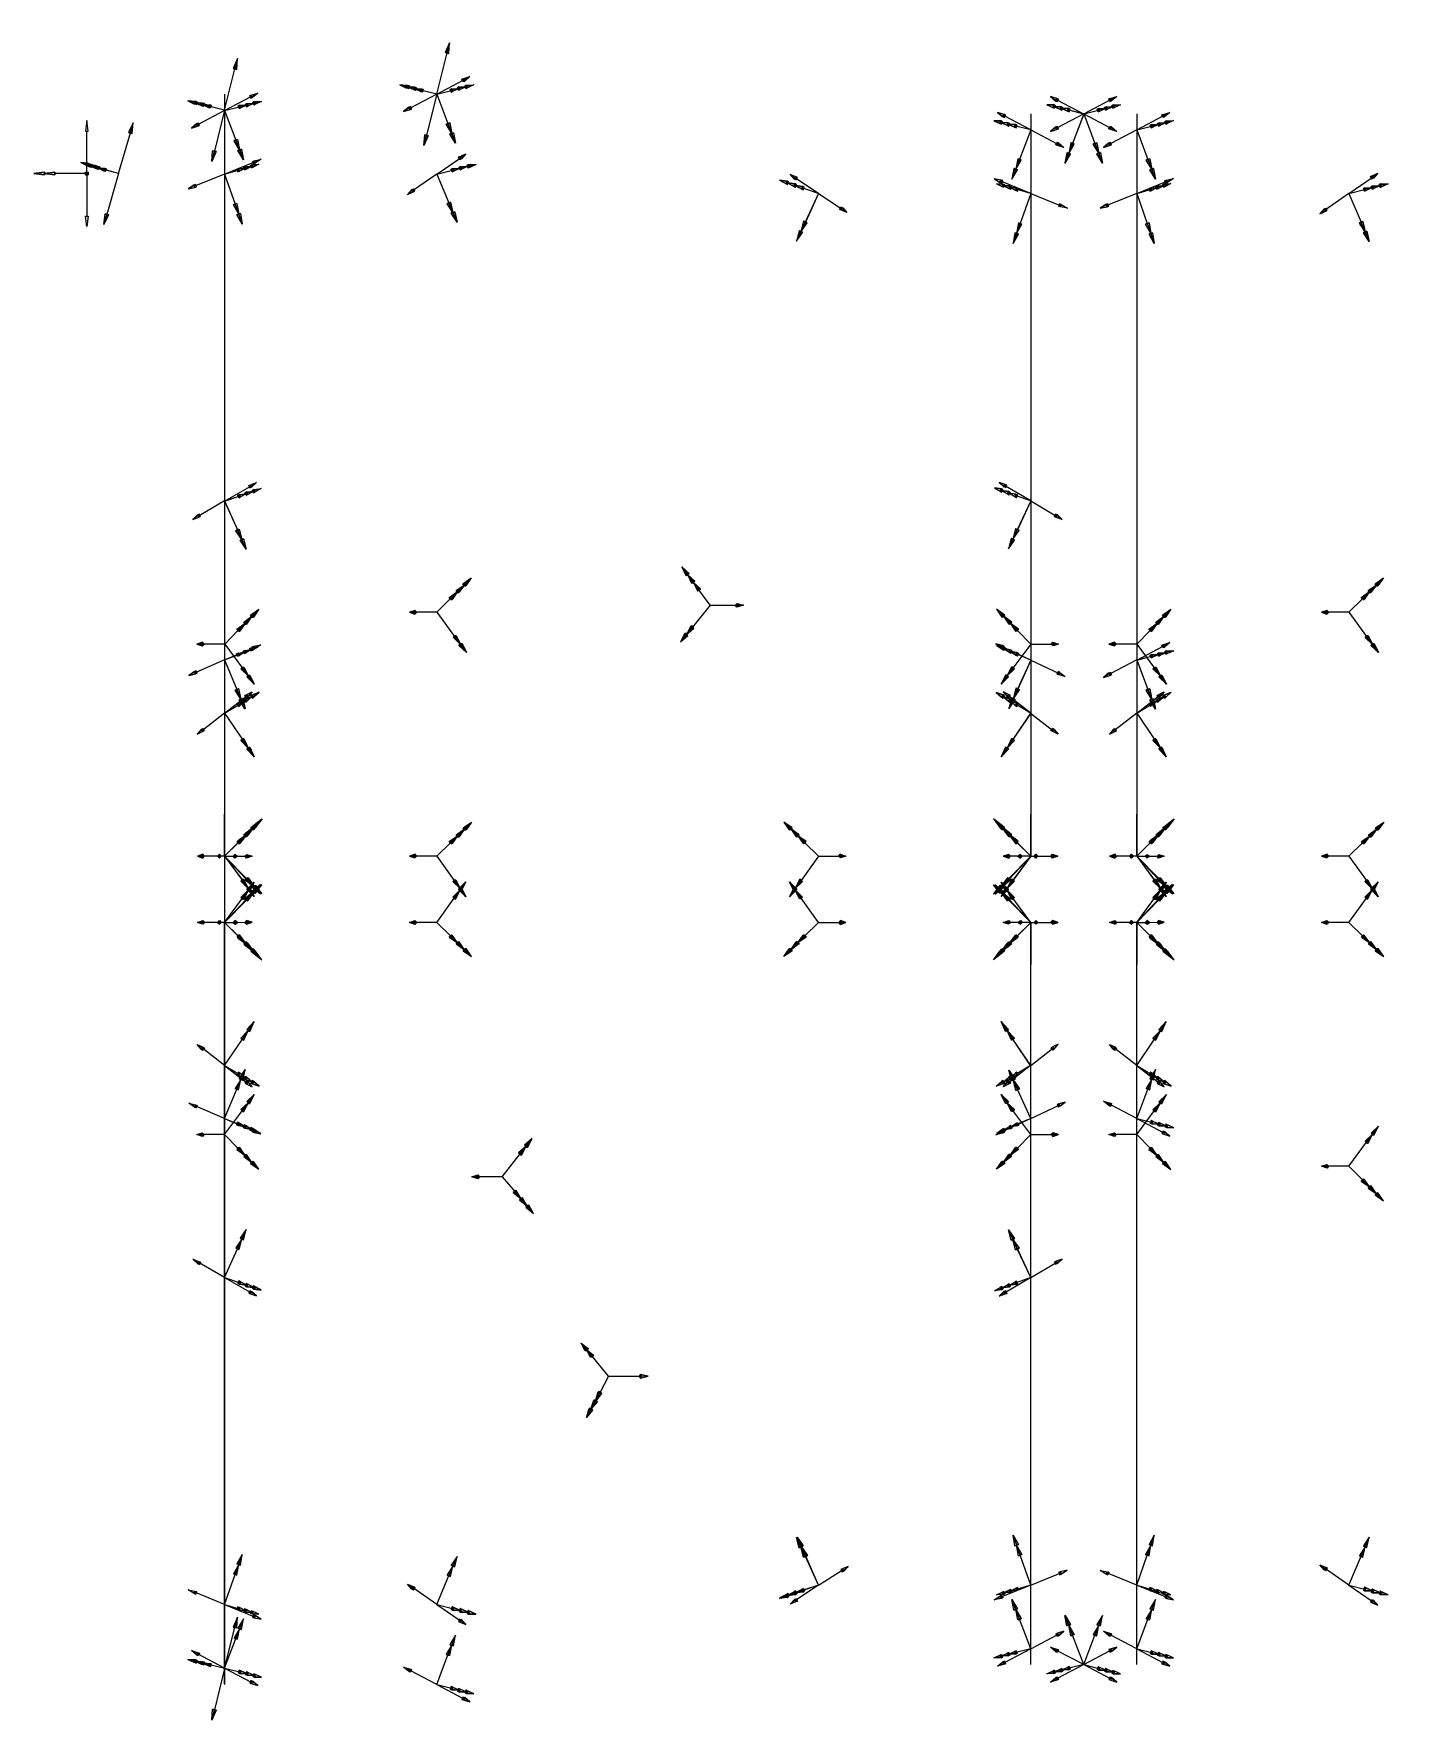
# Model space of a CAD drawing. Header units: millimetres. Extents: x -6184 to 16, y -157 to 161.
# Drawn here: x -6184 to -5926.7, y -156.7 to 161.4 of the extents above.
import ezdxf

# ---------------------------------------------------------------- set-up
doc = ezdxf.new("R2010")
doc.units = ezdxf.units.MM
for name, color, linetype in [('AutoDetect_15_24', 1, 'Continuous'), ('AutoDetect_15_26', 1, 'Continuous'), ('AutoDetect_15_30', 1, 'Continuous'), ('AutoDetect_16_25', 1, 'Continuous'), ('AutoDetect_16_27', 1, 'Continuous'), ('AutoDetect_16_31', 1, 'Continuous'), ('AutoDetect_17_22', 1, 'Continuous'), ('AutoDetect_17_28', 1, 'Continuous'), ('AutoDetect_17_32', 1, 'Continuous'), ('AutoDetect_18_23', 1, 'Continuous'), ('AutoDetect_18_29', 1, 'Continuous'), ('AutoDetect_18_33', 1, 'Continuous'), ('AutoDetect_1_37', 1, 'Continuous'), ('AutoDetect_2_40', 1, 'Continuous'), ('AutoDetect_3_34', 1, 'Continuous'), ('AutoDetect_3_38', 1, 'Continuous'), ('AutoDetect_3_41', 1, 'Continuous'), ('AutoDetect_4_35', 1, 'Continuous'), ('AutoDetect_4_36', 1, 'Continuous'), ('AutoDetect_4_39', 1, 'Continuous')]:
    doc.layers.add(name, color=color, linetype=linetype)

# ---------------------------------------------------------------- blocks, each defined once
blk = doc.blocks.new('Kontrollpunkt')
at = {"color": 0}
for q in [(0, 6), (8, 0), (0, 0, 4)]:
    blk.add_line((0, 0), q, dxfattribs=at)
for points in [[(0.25, 8, -0.25), (-0.25, 8, -0.25), (-0.25, 8, 0.25), (0, 10, 0), (-0.25, 8, -0.25), (0.25, 8, 0.25), (0, 10, 0), (0.25, 8, -0.25), (0.25, 8, 0.25), (-0.25, 8, 0.25)], [(0.25, 6, -0.25), (-0.25, 6, -0.25), (-0.25, 6, 0.25), (0, 8, 0), (-0.25, 6, -0.25), (0.25, 6, 0.25), (0, 8, 0), (0.25, 6, -0.25), (0.25, 6, 0.25), (-0.25, 6, 0.25)], [(0.25, 0.25, 4), (-0.25, 0.25, 4), (-0.25, -0.25, 4), (0, 0, 6), (-0.25, 0.25, 4), (0.25, -0.25, 4), (0, 0, 6), (0.25, 0.25, 4), (0.25, -0.25, 4), (-0.25, -0.25, 4)], [(0.25, 0.25, 6), (-0.25, 0.25, 6), (-0.25, -0.25, 6), (0, 0, 8), (-0.25, 0.25, 6), (0.25, -0.25, 6), (0, 0, 8), (0.25, 0.25, 6), (0.25, -0.25, 6), (-0.25, -0.25, 6)], [(0.25, 0.25, 8), (-0.25, 0.25, 8), (-0.25, -0.25, 8), (0, 0, 10), (-0.25, 0.25, 8), (0.25, -0.25, 8), (0, 0, 10), (0.25, 0.25, 8), (0.25, -0.25, 8), (-0.25, -0.25, 8)], [(8, 0.25, -0.25), (8, 0.25, 0.25), (8, -0.25, 0.25), (10, 0, 0), (8, 0.25, 0.25), (8, -0.25, -0.25), (10, 0, 0), (8, 0.25, -0.25), (8, -0.25, -0.25), (8, -0.25, 0.25)]]:
    blk.add_polyline3d(points, dxfattribs=at)

msp = doc.modelspace()

# ---------------------------------------------------------------- linework, layer by layer
at = {"layer": 'AutoDetect_15_24', "color": 1}
msp.add_line((-5976, -6.25, 64), (-5976, -6.25, -374), dxfattribs=at)
at = {"layer": 'AutoDetect_15_24', "color": 1, "extrusion": (-1, 0, 0)}
for centre, start, end in [((33.25, 64, 5976), 135, 180), ((33.25, -374, 5976), 180, 225)]:
    msp.add_arc(centre, 27, start, end, dxfattribs=at)
at = {"layer": 'AutoDetect_15_26', "color": 1}
msp.add_line((-5976, -146.25, 91), (-5976, -33.25, 91), dxfattribs=at)
at = {"layer": 'AutoDetect_15_26', "color": 1, "extrusion": (-1, 0, 0)}
msp.add_arc((33.25, 64, 5976), 27, 90, 135, dxfattribs=at)
at = {"layer": 'AutoDetect_15_30', "color": 1}
msp.add_line((-5976, -146.25, -401), (-5976, -33.25, -401), dxfattribs=at)
at = {"layer": 'AutoDetect_15_30', "color": 1, "extrusion": (1, 0, 0)}
msp.add_arc((-33.25, -374, -5976), 27, 270, 315, dxfattribs=at)
at = {"layer": 'AutoDetect_16_25', "color": 1}
msp.add_line((-5996, -6.25, -374), (-5996, -6.25, 64), dxfattribs=at)
at = {"layer": 'AutoDetect_16_25', "color": 1, "extrusion": (1, 0, 0)}
for centre, start, end in [((-33.25, -374, -5996), 315, 0), ((-33.25, 64, -5996), 0, 45)]:
    msp.add_arc(centre, 27, start, end, dxfattribs=at)
at = {"layer": 'AutoDetect_16_27', "color": 1}
msp.add_line((-5996, -146.25, 91), (-5996, -33.25, 91), dxfattribs=at)
at = {"layer": 'AutoDetect_16_27', "color": 1, "extrusion": (-1, 0, 0)}
msp.add_arc((33.25, 64, 5996), 27, 90, 135, dxfattribs=at)
at = {"layer": 'AutoDetect_16_31', "color": 1}
msp.add_line((-5996, -146.25, -401), (-5996, -33.25, -401), dxfattribs=at)
at = {"layer": 'AutoDetect_16_31', "color": 1, "extrusion": (1, 0, 0)}
msp.add_arc((-33.25, -374, -5996), 27, 270, 315, dxfattribs=at)
at = {"layer": 'AutoDetect_17_22', "color": 1}
msp.add_line((-5976, 6.25, -374), (-5976, 6.25, 64), dxfattribs=at)
at = {"layer": 'AutoDetect_17_22', "color": 1, "extrusion": (-1, 0, 0)}
for centre, start, end in [((-33.25, -374, 5976), 315, 360), ((-33.25, 64, 5976), 0, 45)]:
    msp.add_arc(centre, 27, start, end, dxfattribs=at)
at = {"layer": 'AutoDetect_17_28', "color": 1}
msp.add_line((-5976, 146.25, 91), (-5976, 33.25, 91), dxfattribs=at)
at = {"layer": 'AutoDetect_17_28', "color": 1, "extrusion": (1, 0, 0)}
msp.add_arc((33.25, 64, -5976), 27, 90, 135, dxfattribs=at)
at = {"layer": 'AutoDetect_17_32', "color": 1}
msp.add_line((-5976, 146.25, -401), (-5976, 33.25, -401), dxfattribs=at)
at = {"layer": 'AutoDetect_17_32', "color": 1, "extrusion": (-1, 0, 0)}
msp.add_arc((-33.25, -374, 5976), 27, 270, 315, dxfattribs=at)
at = {"layer": 'AutoDetect_18_23', "color": 1}
msp.add_line((-5996, 6.25, 64), (-5996, 6.25, -374), dxfattribs=at)
at = {"layer": 'AutoDetect_18_23', "color": 1, "extrusion": (1, 0, 0)}
for centre, start, end in [((33.25, 64, -5996), 135, 180), ((33.25, -374, -5996), 180, 225)]:
    msp.add_arc(centre, 27, start, end, dxfattribs=at)
at = {"layer": 'AutoDetect_18_29', "color": 1}
msp.add_line((-5996, 146.25, 91), (-5996, 33.25, 91), dxfattribs=at)
at = {"layer": 'AutoDetect_18_29', "color": 1, "extrusion": (1, 0, 0)}
msp.add_arc((33.25, 64, -5996), 27, 90, 135, dxfattribs=at)
at = {"layer": 'AutoDetect_18_33', "color": 1}
msp.add_line((-5996, 146.25, -401), (-5996, 33.25, -401), dxfattribs=at)
at = {"layer": 'AutoDetect_18_33', "color": 1, "extrusion": (-1, 0, 0)}
msp.add_arc((-33.25, -374, 5996), 27, 270, 315, dxfattribs=at)
at = {"layer": 'AutoDetect_1_37', "color": 1}
msp.add_line((-6148, 150, -415), (-6148, -150, -415), dxfattribs=at)
at = {"layer": 'AutoDetect_2_40', "color": 1}
msp.add_line((-6148, 150, 105), (-6148, -150, 105), dxfattribs=at)
at = {"layer": 'AutoDetect_3_34', "color": 1}
msp.add_line((-6148, 6.25, -374), (-6148, 6.25, 64), dxfattribs=at)
at = {"layer": 'AutoDetect_3_34', "color": 1, "extrusion": (-1, 0, 0)}
for centre, start, end in [((-33.25, -374, 6148), 315, 0), ((-33.25, 64, 6148), 360, 45)]:
    msp.add_arc(centre, 27, start, end, dxfattribs=at)
at = {"layer": 'AutoDetect_3_38', "color": 1}
msp.add_line((-6148, 149.9, 91), (-6148, 33.25, 91), dxfattribs=at)
at = {"layer": 'AutoDetect_3_38', "color": 1, "extrusion": (1, 0, 0)}
msp.add_arc((33.25, 64, -6148), 27, 90, 135, dxfattribs=at)
at = {"layer": 'AutoDetect_3_41', "color": 1}
msp.add_line((-6148, 149.9, -401), (-6148, 33.25, -401), dxfattribs=at)
at = {"layer": 'AutoDetect_3_41', "color": 1, "extrusion": (-1, 0, 0)}
msp.add_arc((-33.25, -374, 6148), 27, 270, 315, dxfattribs=at)
at = {"layer": 'AutoDetect_4_35', "color": 1}
msp.add_line((-6148, -6.25, 64), (-6148, -6.25, -374), dxfattribs=at)
at = {"layer": 'AutoDetect_4_35', "color": 1, "extrusion": (-1, 0, 0)}
for centre, start, end in [((33.25, 64, 6148), 135, 180), ((33.25, -374, 6148), 180, 225)]:
    msp.add_arc(centre, 27, start, end, dxfattribs=at)
at = {"layer": 'AutoDetect_4_36', "color": 1}
msp.add_line((-6148, -149.9, 91), (-6148, -33.25, 91), dxfattribs=at)
at = {"layer": 'AutoDetect_4_36', "color": 1, "extrusion": (-1, 0, 0)}
msp.add_arc((33.25, 64, 6148), 27, 90, 135, dxfattribs=at)
at = {"layer": 'AutoDetect_4_39', "color": 1}
msp.add_line((-6148, -149.9, -401), (-6148, -33.25, -401), dxfattribs=at)
at = {"layer": 'AutoDetect_4_39', "color": 1, "extrusion": (1, 0, 0)}
msp.add_arc((-33.25, -374, -6148), 27, 270, 315, dxfattribs=at)

# ---------------------------------------------------------------- block references
at = {"layer": 'AutoDetect_15_24', "color": 1, "extrusion": (0.650895, -0.650895, -0.390731), "rotation": 248.6578651922448}
for p in [(-4230.09, -1590.46, -3910.69), (-4234.33, -1541.85, -3865.26)]:
    msp.add_blockref('Kontrollpunkt', p, dxfattribs=at)
at = {"layer": 'AutoDetect_15_24', "color": 1, "extrusion": (0.704416, -0.704416, -0.087156), "rotation": 265.0189306062998}
msp.add_blockref('Kontrollpunkt', (-4230.09, -304.15, -4210.77), dxfattribs=at)
at = {"layer": 'AutoDetect_15_24', "color": 1, "extrusion": (0.650895, -0.650895, 0.390731), "rotation": 291.5191847166128}
msp.add_blockref('Kontrollpunkt', (-4230.09, 1305.11, -4031.82), dxfattribs=at)
at = {"layer": 'AutoDetect_15_24', "color": 1, "extrusion": (0.696364, -0.696364, 0.173648), "rotation": 279.9603880458078}
for p in [(-4230.09, 756.65, -4152.95), (-4230.09, 374.54, -4220.33)]:
    msp.add_blockref('Kontrollpunkt', p, dxfattribs=at)
at = {"layer": 'AutoDetect_15_24', "color": 1, "extrusion": (0.656791, -0.642788, -0.394271), "rotation": 248.7846539495781}
msp.add_blockref('Kontrollpunkt', (-4156.38, -1631.4, -3911.65), dxfattribs=at)
at = {"layer": 'AutoDetect_15_24', "color": 1, "extrusion": (0.642788, -0.656791, -0.394271), "rotation": 247.9375603826988}
msp.add_blockref('Kontrollpunkt', (-4303.31, -1589.95, -3830.24), dxfattribs=at)
at = {"layer": 'AutoDetect_15_26', "color": 1, "extrusion": (0.650895, -0.390731, -0.650895), "rotation": 274.4494785604666}
msp.add_blockref('Kontrollpunkt', (-3104.26, -3254.77, -3935.99), dxfattribs=at)
at = {"layer": 'AutoDetect_15_26', "color": 1, "extrusion": (0.696364, -0.173648, -0.696364), "rotation": 279.7183999161086}
for p in [(-1487.89, -3965.23, -4217.33), (-1584.92, -3948.38, -4199.97), (-1590.25, -3983.34, -4178.55)]:
    msp.add_blockref('Kontrollpunkt', p, dxfattribs=at)
at = {"layer": 'AutoDetect_15_26', "color": 1, "extrusion": (0.642788, -0.185348, -0.743283), "rotation": 274.4223825593739}
msp.add_blockref('Kontrollpunkt', (-1781.84, -4206.82, -3854.88), dxfattribs=at)
at = {"layer": 'AutoDetect_15_26', "color": 1, "extrusion": (0.743283, -0.185348, -0.642788), "rotation": 283.7118257682571}
msp.add_blockref('Kontrollpunkt', (-1563.59, -3612.09, -4446.3), dxfattribs=at)
at = {"layer": 'AutoDetect_15_30', "color": 1, "extrusion": (0.650895, -0.390731, 0.650895), "rotation": 265.5505214395334}
msp.add_blockref('Kontrollpunkt', (-3104.26, 3019.43, -4137.77), dxfattribs=at)
at = {"layer": 'AutoDetect_15_30', "color": 1, "extrusion": (0.696364, -0.173648, 0.696364)}
for p, rotation in [((-1487.89, 3742.74, -4433.2), 260.2816000838914), ((-1584.92, 3725.9, -4415.84), 260.2816000838915), ((-1590.25, 3760.85, -4394.43), 260.2816000838915)]:
    msp.add_blockref('Kontrollpunkt', p, dxfattribs=dict(at, rotation=rotation))
at = {"layer": 'AutoDetect_15_30', "color": 1, "extrusion": (0.642788, -0.185348, 0.743283), "rotation": 265.577617440626}
msp.add_blockref('Kontrollpunkt', (-1781.84, 3999.44, -4085.3), dxfattribs=at)
at = {"layer": 'AutoDetect_15_30', "color": 1, "extrusion": (0.743283, -0.185348, 0.642788), "rotation": 256.2881742317428}
msp.add_blockref('Kontrollpunkt', (-1563.59, 3374.62, -4645.56), dxfattribs=at)
at = {"layer": 'AutoDetect_16_25', "color": 1, "extrusion": (-0.656791, -0.642788, 0.394271), "rotation": 68.78465394957813}
msp.add_blockref('Kontrollpunkt', (-4217.39, -2026.95, 3829.23), dxfattribs=at)
at = {"layer": 'AutoDetect_16_25', "color": 1, "extrusion": (-0.650895, -0.650895, -0.390731), "rotation": 111.5191847166128}
msp.add_blockref('Kontrollpunkt', (-4235.39, 1717.27, 3881.83), dxfattribs=at)
at = {"layer": 'AutoDetect_16_25', "color": 1, "extrusion": (-0.696364, -0.696364, -0.173648), "rotation": 99.96038804580778}
for p in [(-4235.39, 408.08, 4237.75), (-4235.39, 790.18, 4170.38)]:
    msp.add_blockref('Kontrollpunkt', p, dxfattribs=at)
at = {"layer": 'AutoDetect_16_25', "color": 1, "extrusion": (-0.704416, -0.704416, 0.087156), "rotation": 85.01893060629979}
msp.add_blockref('Kontrollpunkt', (-4235.39, -742.49, 4195.48), dxfattribs=at)
at = {"layer": 'AutoDetect_16_25', "color": 1, "extrusion": (-0.650895, -0.650895, 0.390731), "rotation": 68.65786519224486}
msp.add_blockref('Kontrollpunkt', (-4235.39, -2002.62, 3760.7), dxfattribs=at)
at = {"layer": 'AutoDetect_16_25', "color": 1, "extrusion": (-0.642788, -0.656791, 0.394271), "rotation": 67.9375603826988}
msp.add_blockref('Kontrollpunkt', (-4252.9, -1996.48, 3742.99), dxfattribs=at)
at = {"layer": 'AutoDetect_16_25', "color": 1, "extrusion": (-0.415365, -0.77992, 0.468185), "rotation": 48.68133903383699}
msp.add_blockref('Kontrollpunkt', (-5319.34, -1729.39, 2407.48), dxfattribs=at)
at = {"layer": 'AutoDetect_16_27', "color": 1, "extrusion": (-0.650895, -0.390731, -0.650895), "rotation": 85.55052143953343}
msp.add_blockref('Kontrollpunkt', (-3057.54, 3426.38, 3856.53), dxfattribs=at)
at = {"layer": 'AutoDetect_16_27', "color": 1, "extrusion": (-0.631966, -0.272219, -0.725614), "rotation": 88.8756302885914}
msp.add_blockref('Kontrollpunkt', (-2332.35, 4070.88, 3735.01), dxfattribs=at)
at = {"layer": 'AutoDetect_16_27', "color": 1, "extrusion": (-0.684962, -0.248302, -0.684962), "rotation": 82.73605158070686}
msp.add_blockref('Kontrollpunkt', (-1974.59, 3944.56, 4062.89), dxfattribs=at)
at = {"layer": 'AutoDetect_16_27', "color": 1, "extrusion": (-0.735416, -0.249893, -0.629855), "rotation": 80.43538631596721}
msp.add_blockref('Kontrollpunkt', (-1817.7, 3696.94, 4414.45), dxfattribs=at)
at = {"layer": 'AutoDetect_16_27', "color": 1, "extrusion": (-0.642788, -0.185348, -0.743283), "rotation": 85.57761744062603}
msp.add_blockref('Kontrollpunkt', (-1535.15, 4343.4, 3840.57), dxfattribs=at)
at = {"layer": 'AutoDetect_16_27', "color": 1, "extrusion": (-0.696364, -0.173648, -0.696364), "rotation": 80.28160008389149}
for p in [(-1311.77, 4140.78, 4136.91), (-1306.44, 4105.83, 4158.32)]:
    msp.add_blockref('Kontrollpunkt', p, dxfattribs=at)
at = {"layer": 'AutoDetect_16_31', "color": 1, "extrusion": (-0.650895, -0.390731, 0.650895), "rotation": 94.44947856046657}
msp.add_blockref('Kontrollpunkt', (-3057.54, -3661.72, 3654.75), dxfattribs=at)
at = {"layer": 'AutoDetect_16_31', "color": 1, "extrusion": (-0.635636, -0.272796, 0.722184), "rotation": 91.53876683828364}
msp.add_blockref('Kontrollpunkt', (-2324.99, -4268.92, 3533.47), dxfattribs=at)
at = {"layer": 'AutoDetect_16_31', "color": 1, "extrusion": (-0.684843, -0.248957, 0.684843), "rotation": 97.24480503300431}
msp.add_blockref('Kontrollpunkt', (-1979.69, -4168.58, 3849.93), dxfattribs=at)
at = {"layer": 'AutoDetect_16_31', "color": 1, "extrusion": (-0.725145, -0.235833, 0.646953), "rotation": 99.28582917064406}
msp.add_blockref('Kontrollpunkt', (-1741.98, -4045.59, 4148.5), dxfattribs=at)
at = {"layer": 'AutoDetect_16_31', "color": 1, "extrusion": (-0.642788, -0.185348, 0.743283), "rotation": 94.422382559374}
msp.add_blockref('Kontrollpunkt', (-1535.15, -4550.78, 3610.16), dxfattribs=at)
at = {"layer": 'AutoDetect_16_31', "color": 1, "extrusion": (-0.696364, -0.173648, 0.696364), "rotation": 99.71839991610851}
for p in [(-1311.77, -4363.27, 3921.03), (-1306.44, -4328.31, 3942.44)]:
    msp.add_blockref('Kontrollpunkt', p, dxfattribs=at)
at = {"layer": 'AutoDetect_17_22', "color": 1, "extrusion": (0.650895, 0.650895, 0.390731), "rotation": 68.65786519224486}
for p in [(4234.33, 1256.49, -3986.39), (4230.09, 1305.11, -4031.82)]:
    msp.add_blockref('Kontrollpunkt', p, dxfattribs=at)
at = {"layer": 'AutoDetect_17_22', "color": 1, "extrusion": (0.642788, 0.656791, 0.394271), "rotation": 67.93756038269882}
msp.add_blockref('Kontrollpunkt', (4303.31, 1305.06, -3952.47), dxfattribs=at)
at = {"layer": 'AutoDetect_17_22', "color": 1, "extrusion": (0.704416, 0.704416, 0.087156), "rotation": 85.01893060629979}
msp.add_blockref('Kontrollpunkt', (4230.09, -4.67, -4237.78), dxfattribs=at)
at = {"layer": 'AutoDetect_17_22', "color": 1, "extrusion": (0.650895, 0.650895, -0.390731), "rotation": 111.5191847166128}
msp.add_blockref('Kontrollpunkt', (4230.09, -1590.46, -3910.69), dxfattribs=at)
at = {"layer": 'AutoDetect_17_22', "color": 1, "extrusion": (0.696364, 0.696364, -0.173648), "rotation": 99.96038804580778}
for p in [(4230.09, -1061.94, -4099.12), (4230.09, -679.83, -4166.5)]:
    msp.add_blockref('Kontrollpunkt', p, dxfattribs=at)
at = {"layer": 'AutoDetect_17_22', "color": 1, "extrusion": (0.656791, 0.642788, 0.394271), "rotation": 68.78465394957813}
msp.add_blockref('Kontrollpunkt', (4156.38, 1346.51, -4033.87), dxfattribs=at)
at = {"layer": 'AutoDetect_17_28', "color": 1, "extrusion": (0.696364, 0.173648, -0.696364)}
for p, rotation in [((1590.25, -3983.34, -4178.55), 80.28160008389149), ((1584.92, -3948.38, -4199.97), 80.28160008389149), ((1487.89, -3965.23, -4217.33), 80.28160008389143)]:
    msp.add_blockref('Kontrollpunkt', p, dxfattribs=dict(at, rotation=rotation))
at = {"layer": 'AutoDetect_17_28', "color": 1, "extrusion": (0.642788, 0.185348, -0.743283), "rotation": 85.57761744062603}
msp.add_blockref('Kontrollpunkt', (1781.84, -4206.82, -3854.88), dxfattribs=at)
at = {"layer": 'AutoDetect_17_28', "color": 1, "extrusion": (0.743283, 0.185348, -0.642788), "rotation": 76.28817423174286}
msp.add_blockref('Kontrollpunkt', (1563.59, -3612.09, -4446.3), dxfattribs=at)
at = {"layer": 'AutoDetect_17_28', "color": 1, "extrusion": (0.650895, 0.390731, -0.650895), "rotation": 85.55052143953343}
msp.add_blockref('Kontrollpunkt', (3104.26, -3254.77, -3935.99), dxfattribs=at)
at = {"layer": 'AutoDetect_17_32', "color": 1, "extrusion": (0.696364, 0.173648, 0.696364), "rotation": 99.71839991610851}
for p in [(1590.25, 3760.85, -4394.43), (1584.92, 3725.9, -4415.84), (1487.89, 3742.74, -4433.2)]:
    msp.add_blockref('Kontrollpunkt', p, dxfattribs=at)
at = {"layer": 'AutoDetect_17_32', "color": 1, "extrusion": (0.642788, 0.185348, 0.743283), "rotation": 94.422382559374}
msp.add_blockref('Kontrollpunkt', (1781.84, 3999.44, -4085.3), dxfattribs=at)
at = {"layer": 'AutoDetect_17_32', "color": 1, "extrusion": (0.743283, 0.185348, 0.642788), "rotation": 103.7118257682571}
msp.add_blockref('Kontrollpunkt', (1563.59, 3374.62, -4645.56), dxfattribs=at)
at = {"layer": 'AutoDetect_17_32', "color": 1, "extrusion": (0.650895, 0.390731, 0.650895), "rotation": 94.44947856046656}
msp.add_blockref('Kontrollpunkt', (3104.26, 3019.43, -4137.77), dxfattribs=at)
at = {"layer": 'AutoDetect_18_23', "color": 1, "extrusion": (-0.536701, 0.723434, -0.434276), "rotation": 239.6565164661518}
msp.add_blockref('Kontrollpunkt', (4832.1, 1667.75, 3249.73), dxfattribs=at)
at = {"layer": 'AutoDetect_18_23', "color": 1, "extrusion": (-0.642788, 0.656791, -0.394271), "rotation": 247.9375603826988}
msp.add_blockref('Kontrollpunkt', (4252.9, 1711.59, 3865.21), dxfattribs=at)
at = {"layer": 'AutoDetect_18_23', "color": 1, "extrusion": (-0.650895, 0.650895, 0.390731), "rotation": 291.5191847166128}
msp.add_blockref('Kontrollpunkt', (4235.39, -2002.62, 3760.7), dxfattribs=at)
at = {"layer": 'AutoDetect_18_23', "color": 1, "extrusion": (-0.696364, 0.696364, 0.173648), "rotation": 279.9603880458078}
for p in [(4235.39, -713.37, 4183.92), (4235.39, -1095.47, 4116.54)]:
    msp.add_blockref('Kontrollpunkt', p, dxfattribs=at)
at = {"layer": 'AutoDetect_18_23', "color": 1, "extrusion": (-0.704416, 0.704416, -0.087156), "rotation": 265.0189306062998}
msp.add_blockref('Kontrollpunkt', (4235.39, 433.67, 4222.5), dxfattribs=at)
at = {"layer": 'AutoDetect_18_23', "color": 1, "extrusion": (-0.650895, 0.650895, -0.390731), "rotation": 248.6578651922448}
msp.add_blockref('Kontrollpunkt', (4235.39, 1717.27, 3881.83), dxfattribs=at)
at = {"layer": 'AutoDetect_18_23', "color": 1, "extrusion": (-0.656791, 0.642788, -0.394271), "rotation": 248.7846539495781}
msp.add_blockref('Kontrollpunkt', (4217.39, 1744.13, 3950.57), dxfattribs=at)
at = {"layer": 'AutoDetect_18_29', "color": 1, "extrusion": (-0.696364, 0.173648, -0.696364), "rotation": 279.7183999161086}
for p in [(1306.44, 4105.83, 4158.32), (1311.77, 4140.78, 4136.91)]:
    msp.add_blockref('Kontrollpunkt', p, dxfattribs=at)
at = {"layer": 'AutoDetect_18_29', "color": 1, "extrusion": (-0.735363, 0.250005, -0.629872), "rotation": 279.5588434890294}
msp.add_blockref('Kontrollpunkt', (1818.61, 3696.86, 4414.14), dxfattribs=at)
at = {"layer": 'AutoDetect_18_29', "color": 1, "extrusion": (-0.642788, 0.185348, -0.743283), "rotation": 274.4223825593739}
msp.add_blockref('Kontrollpunkt', (1535.15, 4343.4, 3840.57), dxfattribs=at)
at = {"layer": 'AutoDetect_18_29', "color": 1, "extrusion": (-0.684843, 0.248957, -0.684843), "rotation": 277.2448050330041}
msp.add_blockref('Kontrollpunkt', (1979.69, 3942.68, 4062.24), dxfattribs=at)
at = {"layer": 'AutoDetect_18_29', "color": 1, "extrusion": (-0.635636, 0.272796, -0.722184), "rotation": 271.5387668382821}
msp.add_blockref('Kontrollpunkt', (2324.99, 4054.49, 3757.35), dxfattribs=at)
at = {"layer": 'AutoDetect_18_29', "color": 1, "extrusion": (-0.650895, 0.390731, -0.650895), "rotation": 274.4494785604666}
msp.add_blockref('Kontrollpunkt', (3057.54, 3426.38, 3856.53), dxfattribs=at)
at = {"layer": 'AutoDetect_18_33', "color": 1, "extrusion": (-0.696364, 0.173648, 0.696364), "rotation": 260.2816000838915}
for p in [(1306.44, -4328.31, 3942.44), (1311.77, -4363.27, 3921.03)]:
    msp.add_blockref('Kontrollpunkt', p, dxfattribs=at)
at = {"layer": 'AutoDetect_18_33', "color": 1, "extrusion": (-0.735416, 0.249893, 0.629855), "rotation": 260.4353853409074}
msp.add_blockref('Kontrollpunkt', (1817.7, -3937.73, 4219.2), dxfattribs=at)
at = {"layer": 'AutoDetect_18_33', "color": 1, "extrusion": (-0.642788, 0.185348, 0.743283), "rotation": 265.577617440626}
msp.add_blockref('Kontrollpunkt', (1535.15, -4550.78, 3610.16), dxfattribs=at)
at = {"layer": 'AutoDetect_18_33', "color": 1, "extrusion": (-0.684962, 0.248302, 0.684962), "rotation": 262.7360515807042}
msp.add_blockref('Kontrollpunkt', (1974.59, -4170.42, 3850.55), dxfattribs=at)
at = {"layer": 'AutoDetect_18_33', "color": 1, "extrusion": (-0.631966, 0.272219, 0.725614), "rotation": 268.8756302885764}
msp.add_blockref('Kontrollpunkt', (2332.35, -4284.19, 3510.07), dxfattribs=at)
at = {"layer": 'AutoDetect_18_33', "color": 1, "extrusion": (-0.650895, 0.390731, 0.650895), "rotation": 265.5505214395334}
msp.add_blockref('Kontrollpunkt', (3057.54, -3661.72, 3654.75), dxfattribs=at)
at = {"layer": 'AutoDetect_1_37', "color": 1, "extrusion": (-0.696364, 0.173648, -0.696364)}
for p in [(1332.32, 3855.85, 4567.07), (1344.91, 3880.97, 4595.76), (1630.17, 3831.43, 4544.71)]:
    msp.add_blockref('Kontrollpunkt', p, dxfattribs=at)
at = {"layer": 'AutoDetect_1_37', "color": 1, "extrusion": (-0.642788, 0.185348, -0.743283), "rotation": 0.04774470362393449}
msp.add_blockref('Kontrollpunkt', (1579.2, 4182.03, 4268.47), dxfattribs=at)
at = {"layer": 'AutoDetect_1_37', "color": 1, "extrusion": (0, 0, -1), "rotation": 270}
msp.add_blockref('Kontrollpunkt', (6174, 135, 415), dxfattribs=at)
at = {"layer": 'AutoDetect_2_40', "color": 1, "extrusion": (-0.696364, 0.173648, 0.696364), "rotation": 180}
for p in [(1332.32, -4078.33, 4351.2), (1344.91, -4103.45, 4379.89), (1630.17, -4053.92, 4328.84)]:
    msp.add_blockref('Kontrollpunkt', p, dxfattribs=at)
at = {"layer": 'AutoDetect_2_40', "color": 1, "extrusion": (-0.642788, 0.185348, 0.743283), "rotation": 179.9522552963684}
msp.add_blockref('Kontrollpunkt', (1579.2, -4389.41, 4038.05), dxfattribs=at)
at = {"layer": 'AutoDetect_2_40', "color": 1, "rotation": 90}
msp.add_blockref('Kontrollpunkt', (-6174, 135, 105), dxfattribs=at)
at = {"layer": 'AutoDetect_3_34', "color": 1, "extrusion": (0.650895, 0.650895, 0.390731), "rotation": 68.65786519224486}
for p in [(4355.95, 1304.01, -4098.34), (4351.71, 1352.63, -4143.77)]:
    msp.add_blockref('Kontrollpunkt', p, dxfattribs=at)
at = {"layer": 'AutoDetect_3_34', "color": 1, "extrusion": (0.642788, 0.656791, 0.394271), "rotation": 67.93756038269882}
msp.add_blockref('Kontrollpunkt', (4426.23, 1352.49, -4063.02), dxfattribs=at)
at = {"layer": 'AutoDetect_3_34', "color": 1, "extrusion": (0.704416, 0.704416, 0.087156), "rotation": 85.01893060629979}
msp.add_blockref('Kontrollpunkt', (4351.71, 5.93, -4358.94), dxfattribs=at)
at = {"layer": 'AutoDetect_3_34', "color": 1, "extrusion": (0.650895, 0.650895, -0.390731), "rotation": 111.5191847166128}
msp.add_blockref('Kontrollpunkt', (4351.71, -1637.98, -4022.64), dxfattribs=at)
at = {"layer": 'AutoDetect_3_34', "color": 1, "extrusion": (0.696364, 0.696364, -0.173648), "rotation": 99.96038804580778}
for p in [(4351.71, -1083.06, -4218.9), (4351.71, -700.95, -4286.27)]:
    msp.add_blockref('Kontrollpunkt', p, dxfattribs=at)
at = {"layer": 'AutoDetect_3_34', "color": 1, "extrusion": (0.656791, 0.642788, 0.394271), "rotation": 68.78465394957813}
msp.add_blockref('Kontrollpunkt', (4276.69, 1394.98, -4146.84), dxfattribs=at)
at = {"layer": 'AutoDetect_3_38', "color": 1, "extrusion": (0.696364, 0.173648, -0.696364), "rotation": 80.28160008389149}
for p in [(1623.4, -4027.78, -4299.11), (1630.07, -4063.98, -4319.11)]:
    msp.add_blockref('Kontrollpunkt', p, dxfattribs=at)
at = {"layer": 'AutoDetect_3_38', "color": 1, "extrusion": (0.642788, 0.185348, -0.743283), "rotation": 85.57761744062603}
msp.add_blockref('Kontrollpunkt', (1833, -4328.91, -3964.76), dxfattribs=at)
at = {"layer": 'AutoDetect_3_38', "color": 1, "extrusion": (0.743283, 0.185348, -0.642788), "rotation": 76.28817423174286}
msp.add_blockref('Kontrollpunkt', (1608.75, -3718.8, -4573.47), dxfattribs=at)
at = {"layer": 'AutoDetect_3_38', "color": 1, "extrusion": (0.687629, 0.233095, -0.687629), "rotation": 82.27889468809222}
msp.add_blockref('Kontrollpunkt', (2043.12, -3921.52, -4273.04), dxfattribs=at)
at = {"layer": 'AutoDetect_3_38', "color": 1, "extrusion": (0.625265, 0.250516, -0.739111), "rotation": 89.23401814254274}
msp.add_blockref('Kontrollpunkt', (2326.69, -4144.91, -3900.55), dxfattribs=at)
at = {"layer": 'AutoDetect_3_38', "color": 1, "extrusion": (0.650895, 0.390731, -0.650895), "rotation": 85.55052143953343}
msp.add_blockref('Kontrollpunkt', (3192.78, -3350.76, -4047.94), dxfattribs=at)
at = {"layer": 'AutoDetect_3_41', "color": 1, "extrusion": (0.696364, 0.173648, 0.696364), "rotation": 99.71839991610851}
for p in [(1623.4, 3805.3, -4514.98), (1630.07, 3841.5, -4534.98)]:
    msp.add_blockref('Kontrollpunkt', p, dxfattribs=at)
at = {"layer": 'AutoDetect_3_41', "color": 1, "extrusion": (0.642788, 0.185348, 0.743283), "rotation": 94.422382559374}
msp.add_blockref('Kontrollpunkt', (1833, 4121.53, -4195.18), dxfattribs=at)
at = {"layer": 'AutoDetect_3_41', "color": 1, "extrusion": (0.743283, 0.185348, 0.642788), "rotation": 103.7118257682571}
msp.add_blockref('Kontrollpunkt', (1608.75, 3481.33, -4772.73), dxfattribs=at)
at = {"layer": 'AutoDetect_3_41', "color": 1, "extrusion": (0.687511, 0.233787, 0.687511), "rotation": 97.6997818860155}
msp.add_blockref('Kontrollpunkt', (2048.66, 3694.37, -4485.39), dxfattribs=at)
at = {"layer": 'AutoDetect_3_41', "color": 1, "extrusion": (0.629018, 0.251165, 0.735699), "rotation": 91.16847815028466}
msp.add_blockref('Kontrollpunkt', (2320.02, 3917.19, -4151.35), dxfattribs=at)
at = {"layer": 'AutoDetect_3_41', "color": 1, "extrusion": (0.650895, 0.390731, 0.650895), "rotation": 94.44947856046656}
msp.add_blockref('Kontrollpunkt', (3192.78, 3115.42, -4249.72), dxfattribs=at)
at = {"layer": 'AutoDetect_4_35', "color": 1, "extrusion": (0.650895, -0.650895, -0.390731), "rotation": 248.6578651922448}
msp.add_blockref('Kontrollpunkt', (-4351.71, -1637.98, -4022.64), dxfattribs=at)
at = {"layer": 'AutoDetect_4_35', "color": 1, "extrusion": (0.704416, -0.704416, -0.087156), "rotation": 265.0189306062998}
msp.add_blockref('Kontrollpunkt', (-4351.71, -314.75, -4331.93), dxfattribs=at)
at = {"layer": 'AutoDetect_4_35', "color": 1, "extrusion": (0.650895, -0.650895, 0.390731), "rotation": 291.5191847166128}
msp.add_blockref('Kontrollpunkt', (-4351.71, 1352.63, -4143.77), dxfattribs=at)
at = {"layer": 'AutoDetect_4_35', "color": 1, "extrusion": (0.696364, -0.696364, 0.173648), "rotation": 279.9603880458078}
for p in [(-4351.71, 777.77, -4272.73), (-4351.71, 395.66, -4340.1)]:
    msp.add_blockref('Kontrollpunkt', p, dxfattribs=at)
at = {"layer": 'AutoDetect_4_35', "color": 1, "extrusion": (0.656791, -0.642788, -0.394271), "rotation": 248.7846539495781}
msp.add_blockref('Kontrollpunkt', (-4276.69, -1679.87, -4024.62), dxfattribs=at)
at = {"layer": 'AutoDetect_4_35', "color": 1, "extrusion": (0.642788, -0.656791, -0.394271), "rotation": 247.9375603826988}
msp.add_blockref('Kontrollpunkt', (-4426.23, -1637.38, -3940.8), dxfattribs=at)
at = {"layer": 'AutoDetect_4_35', "color": 1, "extrusion": (0.593337, -0.690152, -0.414297), "rotation": 244.2706631877401}
msp.add_blockref('Kontrollpunkt', (-4657.65, -1546.5, -3617.05), dxfattribs=at)
at = {"layer": 'AutoDetect_4_36', "color": 1, "extrusion": (0.650895, -0.390731, -0.650895), "rotation": 274.4494785604666}
msp.add_blockref('Kontrollpunkt', (-3192.78, -3350.76, -4047.94), dxfattribs=at)
at = {"layer": 'AutoDetect_4_36', "color": 1, "extrusion": (0.629018, -0.251165, -0.735699), "rotation": 271.1684781502917}
msp.add_blockref('Kontrollpunkt', (-2320.02, -4127.15, -3923.29), dxfattribs=at)
at = {"layer": 'AutoDetect_4_36', "color": 1, "extrusion": (0.687511, -0.233787, -0.687511), "rotation": 277.6997818860111}
msp.add_blockref('Kontrollpunkt', (-2048.66, -3919.48, -4272.26), dxfattribs=at)
at = {"layer": 'AutoDetect_4_36', "color": 1, "extrusion": (0.642788, -0.185348, -0.743283), "rotation": 274.4223825593739}
msp.add_blockref('Kontrollpunkt', (-1833, -4328.91, -3964.76), dxfattribs=at)
at = {"layer": 'AutoDetect_4_36', "color": 1, "extrusion": (0.743283, -0.185348, -0.642788), "rotation": 283.7118257682571}
msp.add_blockref('Kontrollpunkt', (-1608.75, -3718.8, -4573.47), dxfattribs=at)
at = {"layer": 'AutoDetect_4_36', "color": 1, "extrusion": (0.696364, -0.173648, -0.696364), "rotation": 279.7183999161086}
for p in [(-1630.07, -4063.98, -4319.11), (-1623.4, -4027.78, -4299.11)]:
    msp.add_blockref('Kontrollpunkt', p, dxfattribs=at)
at = {"layer": 'AutoDetect_4_39', "color": 1, "extrusion": (0.650895, -0.390731, 0.650895), "rotation": 265.5505214395334}
msp.add_blockref('Kontrollpunkt', (-3192.78, 3115.42, -4249.72), dxfattribs=at)
at = {"layer": 'AutoDetect_4_39', "color": 1, "extrusion": (0.625265, -0.250516, 0.739111), "rotation": 269.2340181425465}
msp.add_blockref('Kontrollpunkt', (-2326.69, 3936.1, -4129.68), dxfattribs=at)
at = {"layer": 'AutoDetect_4_39', "color": 1, "extrusion": (0.687629, -0.233095, 0.687629), "rotation": 262.2788946880929}
msp.add_blockref('Kontrollpunkt', (-2043.12, 3696.44, -4486.21), dxfattribs=at)
at = {"layer": 'AutoDetect_4_39', "color": 1, "extrusion": (0.642788, -0.185348, 0.743283), "rotation": 265.577617440626}
msp.add_blockref('Kontrollpunkt', (-1833, 4121.53, -4195.18), dxfattribs=at)
at = {"layer": 'AutoDetect_4_39', "color": 1, "extrusion": (0.743283, -0.185348, 0.642788), "rotation": 256.2881742317428}
msp.add_blockref('Kontrollpunkt', (-1608.75, 3481.33, -4772.73), dxfattribs=at)
at = {"layer": 'AutoDetect_4_39', "color": 1, "extrusion": (0.696364, -0.173648, 0.696364), "rotation": 260.2816000838915}
for p in [(-1630.07, 3841.5, -4534.98), (-1623.4, 3805.3, -4514.98)]:
    msp.add_blockref('Kontrollpunkt', p, dxfattribs=at)

doc.saveas('drawing.dxf')
